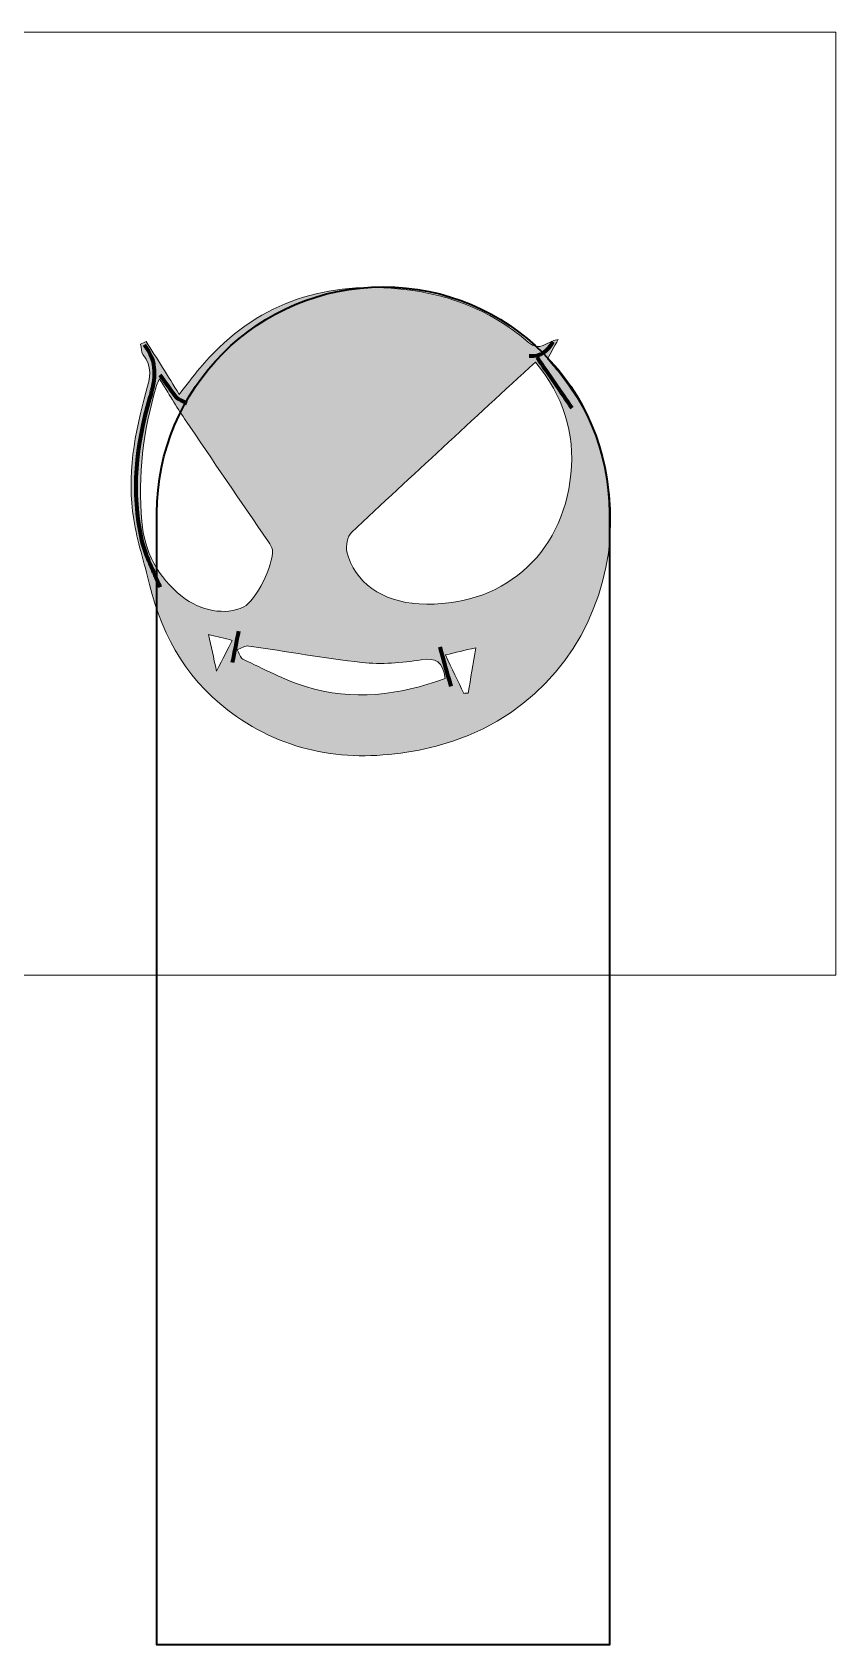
# Model space of a CAD drawing. Header units: inches. Extents: x -3.94 to 3.5, y -6.25 to 0.88.
# Drawn here: x -0.05 to 3.5, y -6.25 to 0.88 of the extents above; entities that cross this region are included whole.
import ezdxf

# ---------------------------------------------------------------- set-up
doc = ezdxf.new("R2010")
doc.units = ezdxf.units.IN
doc.header["$MEASUREMENT"] = 0
doc.layers.add('Layer 1', color=7, linetype='Continuous')

msp = doc.modelspace()

# ---------------------------------------------------------------- hatches: boundary and pattern name
at = {"layer": 'Layer 1', "true_color": 0xffffff}
h = msp.add_hatch(color=7, dxfattribs=at)
edge = h.paths.add_edge_path()
edge.add_spline(control_points=[(0.4533, -0.4913), (0.5006, -0.567), (0.5479, -0.6427), (0.5993, -0.7251), (0.6314, -0.6838), (0.6593, -0.6455), (0.6897, -0.6094), (0.9108, -0.3465), (1.1924, -0.2323), (1.5353, -0.256), (1.7646, -0.2719), (1.9696, -0.3454), (2.1421, -0.4953), (2.1946, -0.5409), (2.2187, -0.4903), (2.2739, -0.4826), (2.2549, -0.5164), (2.2423, -0.5389), (2.2262, -0.5675), (2.2413, -0.5853), (2.2605, -0.6073), (2.2789, -0.6299), (2.7365, -1.1925), (2.487, -2.1366), (1.6588, -2.2969), (1.3717, -2.3525), (1.0978, -2.3199), (0.8513, -2.1477), (0.6463, -2.0045), (0.5255, -1.8058), (0.4679, -1.5653), (0.4449, -1.4693), (0.4135, -1.3748), (0.3979, -1.2776), (0.367, -1.0848), (0.4012, -0.8957), (0.4535, -0.7105), (0.4699, -0.6522), (0.4817, -0.6015), (0.4395, -0.5503), (0.4303, -0.5392), (0.4316, -0.5196), (0.428, -0.5039), (0.4365, -0.4997), (0.4449, -0.4955), (0.4533, -0.4913)], knot_values=[0, 0, 0, 0, 1, 1, 1, 2, 2, 2, 3, 3, 3, 4, 4, 4, 5, 5, 5, 6, 6, 6, 7, 7, 7, 8, 8, 8, 9, 9, 9, 10, 10, 10, 11, 11, 11, 12, 12, 12, 13, 13, 13, 14, 14, 14, 15, 15, 15, 15], degree=3, periodic=1)
edge = h.paths.add_edge_path()
edge.add_spline(control_points=[(2.1726, -0.5824), (1.8981, -0.8358), (1.6278, -1.0841), (1.3602, -1.3354), (1.3421, -1.3524), (1.334, -1.3945), (1.3402, -1.4203), (1.3723, -1.5554), (1.4966, -1.6426), (1.6587, -1.6508), (2.0218, -1.6692), (2.2929, -1.4399), (2.3298, -1.0778), (2.3484, -0.8957), (2.2971, -0.7324), (2.1726, -0.5824)], knot_values=[0, 0, 0, 0, 1, 1, 1, 2, 2, 2, 3, 3, 3, 4, 4, 4, 5, 5, 5, 5], degree=3, periodic=1)
edge = h.paths.add_edge_path()
edge.add_spline(control_points=[(0.5112, -0.6565), (0.5032, -0.676), (0.4993, -0.6834), (0.4971, -0.6912), (0.4403, -0.8859), (0.4151, -1.0843), (0.4335, -1.2867), (0.4457, -1.4213), (0.5027, -1.5328), (0.6117, -1.6181), (0.6923, -1.6812), (0.8035, -1.7039), (0.8838, -1.664), (0.9365, -1.6377), (1.0174, -1.4791), (1.0104, -1.4121), (1.0091, -1.3997), (1.0004, -1.3873), (0.9929, -1.3764), (0.8696, -1.1953), (0.7455, -1.0148), (0.6227, -0.8334), (0.5858, -0.7789), (0.5523, -0.7219), (0.5112, -0.6565)], knot_values=[0, 0, 0, 0, 1, 1, 1, 2, 2, 2, 3, 3, 3, 4, 4, 4, 5, 5, 5, 6, 6, 6, 7, 7, 7, 8, 8, 8, 8], degree=3, periodic=1)
edge = h.paths.add_edge_path()
edge.add_spline(control_points=[(1.7743, -1.9809), (1.7636, -1.9047), (1.7334, -1.8879), (1.6678, -1.8983), (1.5819, -1.912), (1.4921, -1.9186), (1.406, -1.9095), (1.239, -1.8919), (1.0735, -1.8606), (0.907, -1.8371), (0.8907, -1.8348), (0.8723, -1.8472), (0.8549, -1.8528), (0.8632, -1.8674), (0.8679, -1.8896), (0.8804, -1.8955), (0.9717, -1.9381), (1.0618, -1.9861), (1.1574, -2.0161), (1.3654, -2.0816), (1.5706, -2.0541), (1.7743, -1.9809)], knot_values=[0, 0, 0, 0, 1, 1, 1, 2, 2, 2, 3, 3, 3, 4, 4, 4, 5, 5, 5, 6, 6, 6, 7, 7, 7, 7], degree=3, periodic=1)
edge = h.paths.add_edge_path()
edge.add_spline(control_points=[(1.8563, -2.0463), (1.8629, -2.0458), (1.8695, -2.0452), (1.876, -2.0447), (1.8867, -1.9807), (1.8975, -1.9167), (1.9096, -1.8443), (1.8581, -1.8567), (1.8208, -1.8657), (1.7757, -1.8765), (1.8045, -1.9371), (1.8304, -1.9917), (1.8563, -2.0463)], knot_values=[0, 0, 0, 0, 1, 1, 1, 2, 2, 2, 3, 3, 3, 4, 4, 4, 4], degree=3, periodic=1)
edge = h.paths.add_edge_path()
edge.add_spline(control_points=[(0.7283, -1.7865), (0.7406, -1.8426), (0.7499, -1.8851), (0.7635, -1.9474), (0.7928, -1.8907), (0.812, -1.8533), (0.8334, -1.8119), (0.7981, -1.8034), (0.7698, -1.7965), (0.7283, -1.7865)], knot_values=[0, 0, 0, 0, 1, 1, 1, 2, 2, 2, 3, 3, 3, 3], degree=3, periodic=1)

# ---------------------------------------------------------------- linework, layer by layer
at = {"layer": 'Layer 1', "lineweight": 0}
for points, knots in [([(-0.3194, -3.2917), (-0.3194, -1.9028), (-0.3194, -0.5139), (-0.3194, 0.875), (0.9537, 0.875), (2.2268, 0.875), (3.5, 0.875), (3.5, -0.5139), (3.5, -1.9028), (3.5, -3.2917), (2.2268, -3.2917), (0.9537, -3.2917), (-0.3194, -3.2917)], [0, 0, 0, 0, 1, 1, 1, 2, 2, 2, 3, 3, 3, 4, 4, 4, 4]), ([(0.4533, -0.4913), (0.4449, -0.4955), (0.4365, -0.4997), (0.428, -0.5039), (0.4316, -0.5196), (0.4303, -0.5392), (0.4395, -0.5503), (0.4817, -0.6015), (0.4699, -0.6522), (0.4535, -0.7105), (0.4012, -0.8957), (0.367, -1.0848), (0.3979, -1.2776), (0.4135, -1.3748), (0.4449, -1.4693), (0.4679, -1.5653), (0.5255, -1.8058), (0.6463, -2.0045), (0.8513, -2.1477), (1.0978, -2.3199), (1.3717, -2.3525), (1.6588, -2.2969), (2.487, -2.1366), (2.7365, -1.1925), (2.2789, -0.6299), (2.2605, -0.6073), (2.2413, -0.5853), (2.2262, -0.5675), (2.2423, -0.5389), (2.2549, -0.5164), (2.2739, -0.4826), (2.2187, -0.4903), (2.1946, -0.5409), (2.1421, -0.4953), (1.9696, -0.3454), (1.7646, -0.2719), (1.5353, -0.256), (1.1924, -0.2323), (0.9108, -0.3465), (0.6897, -0.6094), (0.6593, -0.6455), (0.6314, -0.6838), (0.5993, -0.7251), (0.5479, -0.6427), (0.5006, -0.567), (0.4533, -0.4913)], [0, 0, 0, 0, 1, 1, 1, 2, 2, 2, 3, 3, 3, 4, 4, 4, 5, 5, 5, 6, 6, 6, 7, 7, 7, 8, 8, 8, 9, 9, 9, 10, 10, 10, 11, 11, 11, 12, 12, 12, 13, 13, 13, 14, 14, 14, 15, 15, 15, 15]), ([(0.4533, -0.4913), (0.5006, -0.567), (0.5479, -0.6427), (0.5993, -0.7251), (0.6314, -0.6838), (0.6593, -0.6455), (0.6897, -0.6094), (0.9108, -0.3465), (1.1924, -0.2323), (1.5353, -0.256), (1.7646, -0.2719), (1.9696, -0.3454), (2.1421, -0.4953), (2.1946, -0.5409), (2.2187, -0.4903), (2.2739, -0.4826), (2.2549, -0.5164), (2.2423, -0.5389), (2.2262, -0.5675), (2.2413, -0.5853), (2.2605, -0.6073), (2.2789, -0.6299), (2.7365, -1.1925), (2.487, -2.1366), (1.6588, -2.2969), (1.3717, -2.3525), (1.0978, -2.3199), (0.8513, -2.1477), (0.6463, -2.0045), (0.5255, -1.8058), (0.4679, -1.5653), (0.4449, -1.4693), (0.4135, -1.3748), (0.3979, -1.2776), (0.367, -1.0848), (0.4012, -0.8957), (0.4535, -0.7105), (0.4699, -0.6522), (0.4817, -0.6015), (0.4395, -0.5503), (0.4303, -0.5392), (0.4316, -0.5196), (0.428, -0.5039), (0.4365, -0.4997), (0.4449, -0.4955), (0.4533, -0.4913)], [0, 0, 0, 0, 1, 1, 1, 2, 2, 2, 3, 3, 3, 4, 4, 4, 5, 5, 5, 6, 6, 6, 7, 7, 7, 8, 8, 8, 9, 9, 9, 10, 10, 10, 11, 11, 11, 12, 12, 12, 13, 13, 13, 14, 14, 14, 15, 15, 15, 15]), ([(2.1726, -0.5824), (1.8981, -0.8358), (1.6278, -1.0841), (1.3602, -1.3354), (1.3421, -1.3524), (1.334, -1.3945), (1.3402, -1.4203), (1.3723, -1.5554), (1.4966, -1.6426), (1.6587, -1.6508), (2.0218, -1.6692), (2.2929, -1.4399), (2.3298, -1.0778), (2.3484, -0.8957), (2.2971, -0.7324), (2.1726, -0.5824)], [0, 0, 0, 0, 1, 1, 1, 2, 2, 2, 3, 3, 3, 4, 4, 4, 5, 5, 5, 5]), ([(2.1726, -0.5824), (2.2971, -0.7324), (2.3484, -0.8957), (2.3298, -1.0778), (2.2929, -1.4399), (2.0218, -1.6692), (1.6587, -1.6508), (1.4966, -1.6426), (1.3723, -1.5554), (1.3402, -1.4203), (1.334, -1.3945), (1.3421, -1.3524), (1.3602, -1.3354), (1.6278, -1.0841), (1.8981, -0.8358), (2.1726, -0.5824)], [0, 0, 0, 0, 1, 1, 1, 2, 2, 2, 3, 3, 3, 4, 4, 4, 5, 5, 5, 5]), ([(0.5112, -0.6565), (0.5032, -0.676), (0.4993, -0.6834), (0.4971, -0.6912), (0.4403, -0.8859), (0.4151, -1.0843), (0.4335, -1.2867), (0.4457, -1.4213), (0.5027, -1.5328), (0.6117, -1.6181), (0.6923, -1.6812), (0.8035, -1.7039), (0.8838, -1.664), (0.9365, -1.6377), (1.0174, -1.4791), (1.0104, -1.4121), (1.0091, -1.3997), (1.0004, -1.3873), (0.9929, -1.3764), (0.8696, -1.1953), (0.7455, -1.0148), (0.6227, -0.8334), (0.5858, -0.7789), (0.5523, -0.7219), (0.5112, -0.6565)], [0, 0, 0, 0, 1, 1, 1, 2, 2, 2, 3, 3, 3, 4, 4, 4, 5, 5, 5, 6, 6, 6, 7, 7, 7, 8, 8, 8, 8]), ([(0.5112, -0.6565), (0.5523, -0.7219), (0.5858, -0.7789), (0.6227, -0.8334), (0.7455, -1.0148), (0.8696, -1.1953), (0.9929, -1.3764), (1.0004, -1.3873), (1.0091, -1.3997), (1.0104, -1.4121), (1.0174, -1.4791), (0.9365, -1.6377), (0.8838, -1.664), (0.8035, -1.7039), (0.6923, -1.6812), (0.6117, -1.6181), (0.5027, -1.5328), (0.4457, -1.4213), (0.4335, -1.2867), (0.4151, -1.0843), (0.4403, -0.8859), (0.4971, -0.6912), (0.4993, -0.6834), (0.5032, -0.676), (0.5112, -0.6565)], [0, 0, 0, 0, 1, 1, 1, 2, 2, 2, 3, 3, 3, 4, 4, 4, 5, 5, 5, 6, 6, 6, 7, 7, 7, 8, 8, 8, 8]), ([(0.7283, -1.7865), (0.7406, -1.8426), (0.7499, -1.8851), (0.7635, -1.9474), (0.7928, -1.8907), (0.812, -1.8533), (0.8334, -1.8119), (0.7981, -1.8034), (0.7698, -1.7965), (0.7283, -1.7865)], [0, 0, 0, 0, 1, 1, 1, 2, 2, 2, 3, 3, 3, 3]), ([(0.7283, -1.7865), (0.7698, -1.7965), (0.7981, -1.8034), (0.8334, -1.8119), (0.812, -1.8533), (0.7928, -1.8907), (0.7635, -1.9474), (0.7499, -1.8851), (0.7406, -1.8426), (0.7283, -1.7865)], [0, 0, 0, 0, 1, 1, 1, 2, 2, 2, 3, 3, 3, 3]), ([(1.7743, -1.9809), (1.7636, -1.9047), (1.7334, -1.8879), (1.6678, -1.8983), (1.5819, -1.912), (1.4921, -1.9186), (1.406, -1.9095), (1.239, -1.8919), (1.0735, -1.8606), (0.907, -1.8371), (0.8907, -1.8348), (0.8723, -1.8472), (0.8549, -1.8528), (0.8632, -1.8674), (0.8679, -1.8896), (0.8804, -1.8955), (0.9717, -1.9381), (1.0618, -1.9861), (1.1574, -2.0161), (1.3654, -2.0816), (1.5706, -2.0541), (1.7743, -1.9809)], [0, 0, 0, 0, 1, 1, 1, 2, 2, 2, 3, 3, 3, 4, 4, 4, 5, 5, 5, 6, 6, 6, 7, 7, 7, 7]), ([(1.7743, -1.9809), (1.5706, -2.0541), (1.3654, -2.0816), (1.1574, -2.0161), (1.0618, -1.9861), (0.9717, -1.9381), (0.8804, -1.8955), (0.8679, -1.8896), (0.8632, -1.8674), (0.8549, -1.8528), (0.8723, -1.8472), (0.8907, -1.8348), (0.907, -1.8371), (1.0735, -1.8606), (1.239, -1.8919), (1.406, -1.9095), (1.4921, -1.9186), (1.5819, -1.912), (1.6678, -1.8983), (1.7334, -1.8879), (1.7636, -1.9047), (1.7743, -1.9809)], [0, 0, 0, 0, 1, 1, 1, 2, 2, 2, 3, 3, 3, 4, 4, 4, 5, 5, 5, 6, 6, 6, 7, 7, 7, 7]), ([(1.8563, -2.0463), (1.8629, -2.0458), (1.8695, -2.0452), (1.876, -2.0447), (1.8867, -1.9807), (1.8975, -1.9167), (1.9096, -1.8443), (1.8581, -1.8567), (1.8208, -1.8657), (1.7757, -1.8765), (1.8045, -1.9371), (1.8304, -1.9917), (1.8563, -2.0463)], [0, 0, 0, 0, 1, 1, 1, 2, 2, 2, 3, 3, 3, 4, 4, 4, 4]), ([(1.8563, -2.0463), (1.8304, -1.9917), (1.8045, -1.9371), (1.7757, -1.8765), (1.8208, -1.8657), (1.8581, -1.8567), (1.9096, -1.8443), (1.8975, -1.9167), (1.8867, -1.9807), (1.876, -2.0447), (1.8695, -2.0452), (1.8629, -2.0458), (1.8563, -2.0463)], [0, 0, 0, 0, 1, 1, 1, 2, 2, 2, 3, 3, 3, 4, 4, 4, 4])]:
    msp.add_open_spline(points, degree=3, knots=knots, dxfattribs=at)
at = {"layer": 'Layer 1', "color": 250, "lineweight": 35, "true_color": 0x231f20}
msp.add_open_spline([(1.5, -0.25), (0.9477, -0.25), (0.5, -0.6977), (0.5, -1.25), (0.5, -1.25), (0.5, -6.25), (0.5, -6.25), (0.5, -6.25), (2.5, -6.25), (2.5, -6.25), (2.5, -6.25), (2.5, -1.25), (2.5, -1.25), (2.5, -0.6977), (2.0523, -0.25), (1.5, -0.25)], degree=3, knots=[0, 0, 0, 0, 1, 1, 1, 2, 2, 2, 3, 3, 3, 4, 4, 4, 5, 5, 5, 5], dxfattribs=at)
at = {"layer": 'Layer 1', "color": 7, "lineweight": 70, "true_color": 0xffffff}
for points in [[(2.25, -0.4931), (2.2263, -0.5322), (2.1973, -0.5627), (2.1458, -0.5556)], [(2.1806, -0.5625), (2.2315, -0.6366), (2.2824, -0.7106), (2.3333, -0.7847)], [(0.8611, -1.7708), (0.8519, -1.8171), (0.8426, -1.8634), (0.8333, -1.9097)], [(1.75, -1.8403), (1.7662, -1.8981), (1.7824, -1.956), (1.7986, -2.0139)]]:
    msp.add_open_spline(points, degree=3, dxfattribs=at)
for points, knots in [([(0.4444, -0.5069), (0.5042, -0.581), (0.4941, -0.6559), (0.4681, -0.7439), (0.4079, -0.9474), (0.3849, -1.1575), (0.4324, -1.3676), (0.4486, -1.4397), (0.4861, -1.5069), (0.5139, -1.5764)], [0, 0, 0, 0, 1, 1, 1, 2, 2, 2, 3, 3, 3, 3]), ([(0.5139, -0.6389), (0.537, -0.6713), (0.5584, -0.7052), (0.5841, -0.7354), (0.5955, -0.7488), (0.6157, -0.7546), (0.6319, -0.7639)], [0, 0, 0, 0, 1, 1, 1, 2, 2, 2, 2])]:
    msp.add_open_spline(points, degree=3, knots=knots, dxfattribs=at)

doc.saveas('drawing.dxf')
